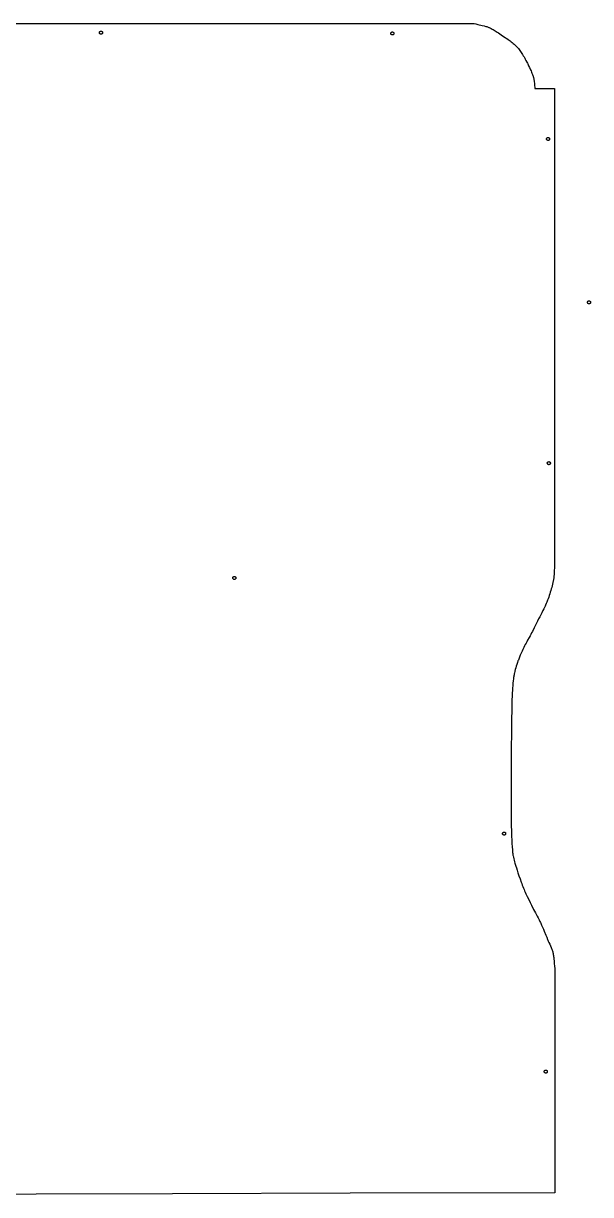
# Model space of a CAD drawing. Extents: x 235 to 7288, y 771 to 6814.
# Drawn here: x 3374 to 4110, y 782 to 2302 of the extents above; entities that cross this region are included whole.
import ezdxf

# ---------------------------------------------------------------- set-up
doc = ezdxf.new("R2010")
doc.units = 0
doc.layers.add('Default Layer', color=1, linetype='CONTINUOUS')

msp = doc.modelspace()

# ---------------------------------------------------------------- linework, layer by layer
at = {"layer": 'Default Layer'}
msp.add_lwpolyline([(2998, 2302.3), (3958.9, 2302.3), (3961.3, 2301.6), (3964, 2301), (3969.4, 2299.7), (3971.9, 2299), (3974.3, 2298.4), (3975.3, 2298.1), (3976.3, 2297.7), (3977.2, 2297.4), (3978, 2297.1), (3978.7, 2296.8), (3979.5, 2296.5), (3980.2, 2296.1), (3980.9, 2295.8), (3982.2, 2295), (3983.6, 2294.2), (3985, 2293.4), (3986.3, 2292.5), (3987.6, 2291.7), (3989, 2290.8), (3990.5, 2289.9), (3992.2, 2288.8), (3994, 2287.6), (3996, 2286.3), (3997.9, 2285), (3999.8, 2283.7), (4001.5, 2282.5), (4003, 2281.5), (4005.7, 2279.5), (4007, 2278.4), (4008.4, 2277.4), (4009.7, 2276.3), (4010.9, 2275.3), (4012.2, 2274.2), (4012.7, 2273.6), (4013.3, 2273.1), (4014.4, 2271.9), (4015.4, 2270.8), (4016.4, 2269.6), (4017.4, 2268.3), (4018.3, 2267.1), (4019.2, 2265.8), (4020.1, 2264.5), (4021, 2263.3), (4021.9, 2261.9), (4022.8, 2260.4), (4023.7, 2258.9), (4024.6, 2257.3), (4025.4, 2255.8), (4026.2, 2254.3), (4027.5, 2251.8), (4028.1, 2250.7), (4028.6, 2249.6), (4029.7, 2247.4), (4030.7, 2245.2), (4031.7, 2243), (4032.2, 2241.8), (4032.8, 2240.5), (4033.4, 2239.1), (4034, 2237.6), (4034.6, 2236.1), (4035.2, 2234.6), (4035.5, 2233.8), (4035.8, 2233), (4036, 2232.3), (4036.2, 2231.5), (4036.4, 2230.8), (4036.5, 2230), (4036.6, 2229.2), (4036.8, 2228.3), (4037, 2226.6), (4037.1, 2224.8), (4037.4, 2221.2), (4037.6, 2219.5), (4037.7, 2217.7), (4063.2, 2217.7), (4063.2, 1907.2), (4063.2, 1596.7), (4063.1, 1594.6), (4063, 1592.6), (4062.8, 1588.5), (4062.7, 1586.5), (4062.5, 1584.5), (4062.4, 1583.5), (4062.3, 1582.5), (4062.2, 1581.5), (4062, 1580.5), (4061.9, 1579.5), (4061.7, 1578.4), (4061.2, 1576.4), (4060.8, 1574.3), (4060.2, 1572.1), (4059.6, 1570), (4059, 1567.9), (4058.4, 1565.8), (4057.8, 1563.7), (4057.1, 1561.6), (4056.4, 1559.5), (4055.7, 1557.4), (4054.9, 1555.3), (4054.1, 1553.2), (4053.3, 1551), (4052.4, 1549), (4051.5, 1546.9), (4051.1, 1545.8), (4050.6, 1544.7), (4049.4, 1542.3), (4048.2, 1539.8), (4046.9, 1537.1), (4044.1, 1531.7), (4042.7, 1529), (4041.4, 1526.3), (4039.2, 1521.9), (4036.9, 1517.3), (4034.6, 1512.9), (4033.6, 1510.8), (4032.5, 1508.9), (4031.5, 1507), (4030.5, 1505.1), (4028.4, 1501.4), (4027.3, 1499.5), (4026.3, 1497.7), (4025.3, 1495.8), (4024.3, 1493.9), (4023.4, 1491.8), (4022.3, 1489.5), (4021.1, 1487), (4020, 1484.5), (4018.9, 1481.8), (4017.8, 1479.3), (4016.8, 1476.8), (4016.4, 1475.6), (4015.9, 1474.5), (4015.2, 1472.3), (4014.4, 1470), (4013.7, 1467.8), (4013, 1465.6), (4012.4, 1463.3), (4011.8, 1461.1), (4011.3, 1458.8), (4011, 1457.7), (4010.8, 1456.5), (4010.6, 1455.3), (4010.4, 1454.1), (4010.2, 1452.8), (4010, 1451.4), (4009.7, 1448.5), (4009.4, 1445.5), (4009.1, 1442.4), (4008.9, 1439.3), (4008.6, 1436.2), (4008.5, 1433.2), (4008.4, 1431.5), (4008.3, 1429.3), (4008.1, 1423.7), (4007.9, 1416.7), (4007.8, 1408.9), (4007.6, 1400.5), (4007.5, 1392), (4007.3, 1383.8), (4007.3, 1376.2), (4007.2, 1366), (4007.1, 1350.8), (4007.1, 1332.5), (4007.1, 1312.8), (4007.1, 1293.4), (4007.1, 1276.2), (4007.1, 1269), (4007.2, 1263), (4007.2, 1258.5), (4007.3, 1255.5), (4007.4, 1251.3), (4007.6, 1246.7), (4007.8, 1242), (4008.1, 1237.3), (4008.3, 1233), (4008.6, 1229), (4008.8, 1227.3), (4008.9, 1225.8), (4009.1, 1224.4), (4009.2, 1223.3), (4009.4, 1222.4), (4009.6, 1221.4), (4010, 1219.5), (4010.4, 1217.5), (4010.9, 1215.6), (4011.4, 1213.7), (4012, 1211.8), (4013.1, 1208), (4013.8, 1205.8), (4014.8, 1202.8), (4015.9, 1199.3), (4017.2, 1195.4), (4018.6, 1191.4), (4020.1, 1187.3), (4020.8, 1185.3), (4021.5, 1183.3), (4022.3, 1181.4), (4023, 1179.6), (4023.7, 1177.8), (4024.5, 1176), (4025.4, 1174.1), (4026.2, 1172.2), (4028, 1168.4), (4029.8, 1164.6), (4031.6, 1160.9), (4033.3, 1157.5), (4036.1, 1151.9), (4037.3, 1149.7), (4038.4, 1147.4), (4040.9, 1142.9), (4042.1, 1140.7), (4043.3, 1138.4), (4044.4, 1136.1), (4045, 1135), (4045.5, 1133.8), (4046.6, 1131.5), (4047.7, 1129), (4048.8, 1126.4), (4049.9, 1123.7), (4052, 1118.3), (4053.1, 1115.6), (4054.2, 1112.9), (4054.6, 1111.9), (4055.1, 1110.8), (4056.1, 1108.7), (4057, 1106.6), (4058, 1104.4), (4058.9, 1102.3), (4059.4, 1101.2), (4059.8, 1100.2), (4060.2, 1099.1), (4060.5, 1098), (4060.9, 1096.9), (4061.2, 1095.8), (4061.4, 1094.6), (4061.7, 1093.4), (4061.9, 1092), (4062.1, 1090.6), (4062.3, 1089.2), (4062.4, 1087.7), (4062.7, 1084.6), (4063, 1081.4), (4063.2, 1078.2), (4063.5, 1075.1), (4063.6, 1073.5), (4063.8, 1072), (4063.8, 784), (3798, 783.3), (3567.7, 782.6), (3213.7, 781.6)], dxfattribs=at)
for points in [[(3474.9, 2292.3), (3475.1, 2292.3), (3475.3, 2292.2), (3475.5, 2292.2), (3475.7, 2292.1), (3475.9, 2292), (3476.1, 2291.9), (3476.2, 2291.8), (3476.3, 2291.7), (3476.5, 2291.6), (3476.6, 2291.4), (3476.7, 2291.2), (3476.8, 2291.1), (3476.8, 2290.9), (3476.9, 2290.7), (3476.9, 2290.5), (3476.9, 2290.3), (3476.9, 2290.1), (3476.9, 2289.9), (3476.8, 2289.7), (3476.8, 2289.5), (3476.7, 2289.3), (3476.6, 2289.2), (3476.5, 2289), (3476.3, 2288.9), (3476.2, 2288.7), (3476.1, 2288.6), (3475.9, 2288.5), (3475.7, 2288.4), (3475.5, 2288.4), (3475.3, 2288.3), (3475.1, 2288.3), (3474.9, 2288.3), (3474.7, 2288.3), (3474.5, 2288.3), (3474.3, 2288.4), (3474.2, 2288.4), (3474, 2288.5), (3473.8, 2288.6), (3473.7, 2288.7), (3473.5, 2288.9), (3473.4, 2289), (3473.3, 2289.2), (3473.2, 2289.3), (3473.1, 2289.5), (3473, 2289.7), (3473, 2289.9), (3472.9, 2290.1), (3472.9, 2290.3), (3472.9, 2290.5), (3473, 2290.7), (3473, 2290.9), (3473.1, 2291.1), (3473.2, 2291.2), (3473.3, 2291.4), (3473.4, 2291.6), (3473.5, 2291.7), (3473.7, 2291.8), (3473.8, 2291.9), (3474, 2292), (3474.2, 2292.1), (3474.3, 2292.2), (3474.5, 2292.2), (3474.7, 2292.3), (3474.9, 2292.3)], [(3852.9, 2291.3), (3853.1, 2291.3), (3853.3, 2291.2), (3853.5, 2291.2), (3853.7, 2291.1), (3853.9, 2291), (3854.1, 2290.9), (3854.2, 2290.8), (3854.3, 2290.7), (3854.5, 2290.6), (3854.6, 2290.4), (3854.7, 2290.2), (3854.8, 2290.1), (3854.8, 2289.9), (3854.9, 2289.7), (3854.9, 2289.5), (3854.9, 2289.3), (3854.9, 2289.1), (3854.9, 2288.9), (3854.8, 2288.7), (3854.8, 2288.5), (3854.7, 2288.3), (3854.6, 2288.2), (3854.5, 2288), (3854.3, 2287.9), (3854.2, 2287.7), (3854.1, 2287.6), (3853.9, 2287.5), (3853.7, 2287.4), (3853.5, 2287.4), (3853.3, 2287.3), (3853.1, 2287.3), (3852.9, 2287.3), (3852.7, 2287.3), (3852.5, 2287.3), (3852.3, 2287.4), (3852.2, 2287.4), (3852, 2287.5), (3851.8, 2287.6), (3851.7, 2287.7), (3851.5, 2287.9), (3851.4, 2288), (3851.3, 2288.2), (3851.2, 2288.3), (3851.1, 2288.5), (3851, 2288.7), (3851, 2288.9), (3850.9, 2289.1), (3850.9, 2289.3), (3850.9, 2289.5), (3851, 2289.7), (3851, 2289.9), (3851.1, 2290.1), (3851.2, 2290.2), (3851.3, 2290.4), (3851.4, 2290.6), (3851.5, 2290.7), (3851.7, 2290.8), (3851.8, 2290.9), (3852, 2291), (3852.2, 2291.1), (3852.3, 2291.2), (3852.5, 2291.2), (3852.7, 2291.3), (3852.9, 2291.3)], [(4054.9, 2154.3), (4055.1, 2154.3), (4055.3, 2154.2), (4055.5, 2154.2), (4055.7, 2154.1), (4055.9, 2154), (4056.1, 2153.9), (4056.2, 2153.8), (4056.3, 2153.7), (4056.5, 2153.6), (4056.6, 2153.4), (4056.7, 2153.2), (4056.8, 2153.1), (4056.8, 2152.9), (4056.9, 2152.7), (4056.9, 2152.5), (4056.9, 2152.3), (4056.9, 2152.1), (4056.9, 2151.9), (4056.8, 2151.7), (4056.8, 2151.5), (4056.7, 2151.3), (4056.6, 2151.2), (4056.5, 2151), (4056.3, 2150.9), (4056.2, 2150.7), (4056.1, 2150.6), (4055.9, 2150.5), (4055.7, 2150.4), (4055.5, 2150.4), (4055.3, 2150.3), (4055.1, 2150.3), (4054.9, 2150.3), (4054.7, 2150.3), (4054.5, 2150.3), (4054.3, 2150.4), (4054.2, 2150.4), (4054, 2150.5), (4053.8, 2150.6), (4053.7, 2150.7), (4053.5, 2150.9), (4053.4, 2151), (4053.3, 2151.2), (4053.2, 2151.3), (4053.1, 2151.5), (4053, 2151.7), (4053, 2151.9), (4052.9, 2152.1), (4052.9, 2152.3), (4052.9, 2152.5), (4053, 2152.7), (4053, 2152.9), (4053.1, 2153.1), (4053.2, 2153.2), (4053.3, 2153.4), (4053.4, 2153.6), (4053.5, 2153.7), (4053.7, 2153.8), (4053.8, 2153.9), (4054, 2154), (4054.2, 2154.1), (4054.3, 2154.2), (4054.5, 2154.2), (4054.7, 2154.3), (4054.9, 2154.3)], [(4110, 1940.1), (4110, 1939.9), (4110, 1939.7), (4109.9, 1939.5), (4109.9, 1939.3), (4109.8, 1939.1), (4109.7, 1938.9), (4109.6, 1938.8), (4109.4, 1938.7), (4109.3, 1938.5), (4109.1, 1938.4), (4109, 1938.3), (4108.8, 1938.2), (4108.6, 1938.2), (4108.4, 1938.1), (4108.2, 1938.1), (4108, 1938.1), (4107.8, 1938.1), (4107.6, 1938.1), (4107.4, 1938.2), (4107.2, 1938.2), (4107.1, 1938.3), (4106.9, 1938.4), (4106.7, 1938.6), (4106.6, 1938.7), (4106.5, 1938.8), (4106.4, 1939), (4106.3, 1939.1), (4106.2, 1939.3), (4106.1, 1939.5), (4106.1, 1939.7), (4106, 1939.9), (4106, 1940.1), (4106, 1940.3), (4106.1, 1940.5), (4106.1, 1940.7), (4106.2, 1940.9), (4106.3, 1941.1), (4106.4, 1941.2), (4106.5, 1941.4), (4106.6, 1941.5), (4106.8, 1941.6), (4106.9, 1941.8), (4107.1, 1941.9), (4107.3, 1941.9), (4107.5, 1942), (4107.6, 1942), (4107.8, 1942.1), (4108.1, 1942.1), (4108.3, 1942.1), (4108.5, 1942), (4108.6, 1942), (4108.8, 1941.9), (4109, 1941.8), (4109.2, 1941.7), (4109.3, 1941.6), (4109.5, 1941.5), (4109.6, 1941.3), (4109.7, 1941.2), (4109.8, 1941), (4109.9, 1940.8), (4109.9, 1940.7), (4110, 1940.5), (4110, 1940.3), (4110, 1940.1)], [(4110, 1940.1), (4110, 1939.9), (4110, 1939.7), (4109.9, 1939.5), (4109.9, 1939.3), (4109.8, 1939.1), (4109.7, 1938.9), (4109.6, 1938.8), (4109.4, 1938.7), (4109.3, 1938.5), (4109.1, 1938.4), (4109, 1938.3), (4108.8, 1938.2), (4108.6, 1938.2), (4108.4, 1938.1), (4108.2, 1938.1), (4108, 1938.1), (4107.8, 1938.1), (4107.6, 1938.1), (4107.4, 1938.2), (4107.2, 1938.2), (4107.1, 1938.3), (4106.9, 1938.4), (4106.7, 1938.6), (4106.6, 1938.7), (4106.5, 1938.8), (4106.4, 1939), (4106.3, 1939.1), (4106.2, 1939.3), (4106.1, 1939.5), (4106.1, 1939.7), (4106, 1939.9), (4106, 1940.1), (4106, 1940.3), (4106.1, 1940.5), (4106.1, 1940.7), (4106.2, 1940.9), (4106.3, 1941.1), (4106.4, 1941.2), (4106.5, 1941.4), (4106.6, 1941.5), (4106.8, 1941.6), (4106.9, 1941.8), (4107.1, 1941.9), (4107.3, 1941.9), (4107.5, 1942), (4107.6, 1942), (4107.8, 1942.1), (4108.1, 1942.1), (4108.3, 1942.1), (4108.5, 1942), (4108.6, 1942), (4108.8, 1941.9), (4109, 1941.8), (4109.2, 1941.7), (4109.3, 1941.6), (4109.5, 1941.5), (4109.6, 1941.3), (4109.7, 1941.2), (4109.8, 1941), (4109.9, 1940.8), (4109.9, 1940.7), (4110, 1940.5), (4110, 1940.3), (4110, 1940.1)], [(4055.9, 1733.3), (4056.1, 1733.3), (4056.3, 1733.2), (4056.5, 1733.2), (4056.7, 1733.1), (4056.9, 1733), (4057.1, 1732.9), (4057.2, 1732.8), (4057.3, 1732.7), (4057.5, 1732.6), (4057.6, 1732.4), (4057.7, 1732.2), (4057.8, 1732.1), (4057.8, 1731.9), (4057.9, 1731.7), (4057.9, 1731.5), (4057.9, 1731.3), (4057.9, 1731.1), (4057.9, 1730.9), (4057.8, 1730.7), (4057.8, 1730.5), (4057.7, 1730.3), (4057.6, 1730.2), (4057.5, 1730), (4057.3, 1729.9), (4057.2, 1729.7), (4057.1, 1729.6), (4056.9, 1729.5), (4056.7, 1729.4), (4056.5, 1729.4), (4056.3, 1729.3), (4056.1, 1729.3), (4055.9, 1729.3), (4055.7, 1729.3), (4055.5, 1729.3), (4055.3, 1729.4), (4055.2, 1729.4), (4055, 1729.5), (4054.8, 1729.6), (4054.7, 1729.7), (4054.5, 1729.9), (4054.4, 1730), (4054.3, 1730.2), (4054.2, 1730.3), (4054.1, 1730.5), (4054, 1730.7), (4054, 1730.9), (4053.9, 1731.1), (4053.9, 1731.3), (4053.9, 1731.5), (4054, 1731.7), (4054, 1731.9), (4054.1, 1732.1), (4054.2, 1732.2), (4054.3, 1732.4), (4054.4, 1732.6), (4054.5, 1732.7), (4054.7, 1732.8), (4054.8, 1732.9), (4055, 1733), (4055.2, 1733.1), (4055.3, 1733.2), (4055.5, 1733.2), (4055.7, 1733.3), (4055.9, 1733.3)], [(3647.9, 1584.3), (3648.1, 1584.3), (3648.3, 1584.2), (3648.5, 1584.2), (3648.7, 1584.1), (3648.9, 1584), (3649.1, 1583.9), (3649.2, 1583.8), (3649.3, 1583.7), (3649.5, 1583.6), (3649.6, 1583.4), (3649.7, 1583.2), (3649.8, 1583.1), (3649.8, 1582.9), (3649.9, 1582.7), (3649.9, 1582.5), (3649.9, 1582.3), (3649.9, 1582.1), (3649.9, 1581.9), (3649.8, 1581.7), (3649.8, 1581.5), (3649.7, 1581.3), (3649.6, 1581.2), (3649.5, 1581), (3649.3, 1580.9), (3649.2, 1580.7), (3649.1, 1580.6), (3648.9, 1580.5), (3648.7, 1580.4), (3648.5, 1580.4), (3648.3, 1580.3), (3648.1, 1580.3), (3647.9, 1580.3), (3647.7, 1580.3), (3647.5, 1580.3), (3647.3, 1580.4), (3647.2, 1580.4), (3647, 1580.5), (3646.8, 1580.6), (3646.7, 1580.7), (3646.5, 1580.9), (3646.4, 1581), (3646.3, 1581.2), (3646.2, 1581.3), (3646.1, 1581.5), (3646, 1581.7), (3646, 1581.9), (3645.9, 1582.1), (3645.9, 1582.3), (3645.9, 1582.5), (3646, 1582.7), (3646, 1582.9), (3646.1, 1583.1), (3646.2, 1583.2), (3646.3, 1583.4), (3646.4, 1583.6), (3646.5, 1583.7), (3646.7, 1583.8), (3646.8, 1583.9), (3647, 1584), (3647.2, 1584.1), (3647.3, 1584.2), (3647.5, 1584.2), (3647.7, 1584.3), (3647.9, 1584.3)], [(3997.9, 1252.3), (3998.1, 1252.3), (3998.3, 1252.2), (3998.5, 1252.2), (3998.7, 1252.1), (3998.9, 1252), (3999.1, 1251.9), (3999.2, 1251.8), (3999.3, 1251.7), (3999.5, 1251.6), (3999.6, 1251.4), (3999.7, 1251.2), (3999.8, 1251.1), (3999.8, 1250.9), (3999.9, 1250.7), (3999.9, 1250.5), (3999.9, 1250.3), (3999.9, 1250.1), (3999.9, 1249.9), (3999.8, 1249.7), (3999.8, 1249.5), (3999.7, 1249.3), (3999.6, 1249.2), (3999.5, 1249), (3999.3, 1248.9), (3999.2, 1248.7), (3999.1, 1248.6), (3998.9, 1248.5), (3998.7, 1248.4), (3998.5, 1248.4), (3998.3, 1248.3), (3998.1, 1248.3), (3997.9, 1248.3), (3997.7, 1248.3), (3997.5, 1248.3), (3997.3, 1248.4), (3997.2, 1248.4), (3997, 1248.5), (3996.8, 1248.6), (3996.7, 1248.7), (3996.5, 1248.9), (3996.4, 1249), (3996.3, 1249.2), (3996.2, 1249.3), (3996.1, 1249.5), (3996, 1249.7), (3996, 1249.9), (3995.9, 1250.1), (3995.9, 1250.3), (3995.9, 1250.5), (3996, 1250.7), (3996, 1250.9), (3996.1, 1251.1), (3996.2, 1251.2), (3996.3, 1251.4), (3996.4, 1251.6), (3996.5, 1251.7), (3996.7, 1251.8), (3996.8, 1251.9), (3997, 1252), (3997.2, 1252.1), (3997.3, 1252.2), (3997.5, 1252.2), (3997.7, 1252.3), (3997.9, 1252.3)], [(4051.9, 943.3), (4052.1, 943.3), (4052.3, 943.2), (4052.5, 943.2), (4052.7, 943.1), (4052.9, 943), (4053.1, 942.9), (4053.2, 942.8), (4053.3, 942.7), (4053.5, 942.6), (4053.6, 942.4), (4053.7, 942.2), (4053.8, 942.1), (4053.8, 941.9), (4053.9, 941.7), (4053.9, 941.5), (4053.9, 941.3), (4053.9, 941.1), (4053.9, 940.9), (4053.8, 940.7), (4053.8, 940.5), (4053.7, 940.3), (4053.6, 940.2), (4053.5, 940), (4053.3, 939.9), (4053.2, 939.7), (4053.1, 939.6), (4052.9, 939.5), (4052.7, 939.4), (4052.5, 939.4), (4052.3, 939.3), (4052.1, 939.3), (4051.9, 939.3), (4051.7, 939.3), (4051.5, 939.3), (4051.3, 939.4), (4051.2, 939.4), (4051, 939.5), (4050.8, 939.6), (4050.7, 939.7), (4050.5, 939.9), (4050.4, 940), (4050.3, 940.2), (4050.2, 940.3), (4050.1, 940.5), (4050, 940.7), (4050, 940.9), (4049.9, 941.1), (4049.9, 941.3), (4049.9, 941.5), (4050, 941.7), (4050, 941.9), (4050.1, 942.1), (4050.2, 942.2), (4050.3, 942.4), (4050.4, 942.6), (4050.5, 942.7), (4050.7, 942.8), (4050.8, 942.9), (4051, 943), (4051.2, 943.1), (4051.3, 943.2), (4051.5, 943.2), (4051.7, 943.3), (4051.9, 943.3)]]:
    msp.add_lwpolyline(points, close=True, dxfattribs=at)

doc.saveas('drawing.dxf')
